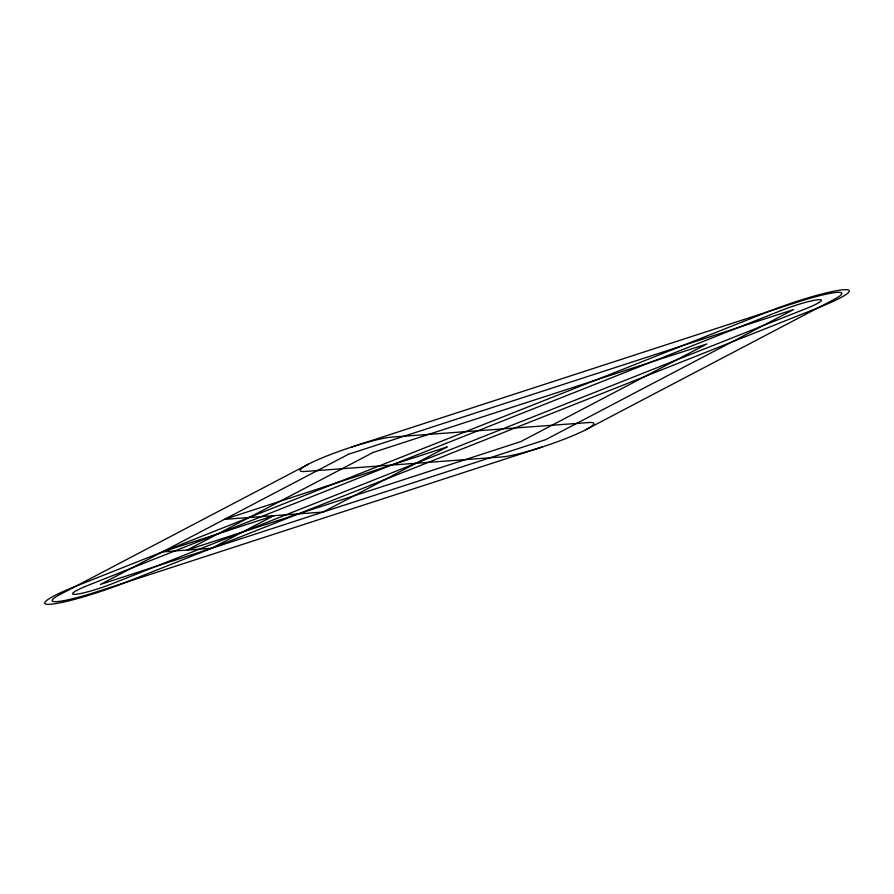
<?xml version="1.0" encoding="UTF-8"?>
<svg xmlns="http://www.w3.org/2000/svg" width="894" height="894" viewBox="0 0 894 894"><rect width="100%" height="100%" fill="white"/><g stroke="black" fill="none" stroke-linecap="round" stroke-linejoin="round"><path stroke-width="1.34" d="M308.285 464.232L60.311 594.365A50.947 5.856 -18.7 0 0 97.278 591.638L542.401 446.944M585.715 429.768L833.689 299.635A50.947 5.856 -18.7 0 0 796.722 302.362L351.599 447.056M348.425 454.286L100.452 584.419L545.575 439.714L793.548 309.581L348.425 454.286M373.066 452.465L187.092 550.056L520.934 441.535L706.908 343.944L373.066 452.465M273.732 515.704L211.733 548.245L162.451 551.877L273.732 515.704M447 447L323.013 512.061L224.439 519.347L447 447M768.907 311.403L75.811 586.229A58.825 6.761 -18.7 0 0 50.433 604.243A58.825 6.761 -18.7 0 0 125.093 582.597L818.189 307.771A58.825 6.761 -18.7 0 0 843.567 289.757A58.825 6.761 -18.7 0 0 768.907 311.403M781.222 310.497L88.126 585.324A29.413 3.386 -18.7 0 0 75.442 594.331A29.413 3.386 -18.7 0 0 112.778 583.503L805.874 308.676A29.413 3.386 -18.7 0 0 818.558 299.669A29.413 3.386 -18.7 0 0 781.222 310.497M588.889 422.538L391.751 437.11A50.947 5.856 -18.7 0 0 327.081 455.862A50.947 5.856 -18.7 0 0 305.111 471.462L502.249 456.89A50.947 5.856 -18.7 0 0 566.919 438.138A50.947 5.856 -18.7 0 0 588.889 422.538"/></g></svg>
